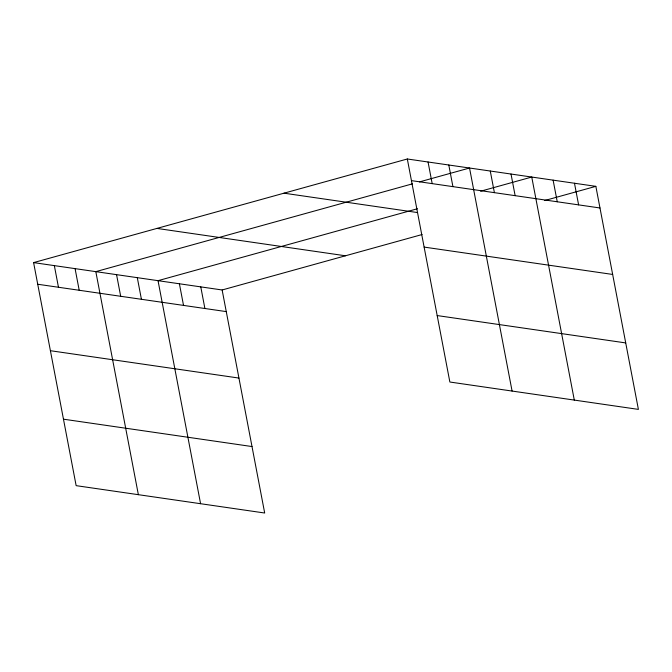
<?xml version="1.0" encoding="UTF-8"?>
<svg xmlns="http://www.w3.org/2000/svg" width="672" height="672" viewBox="0 0 672 672"><rect width="100%" height="100%" fill="white"/><g stroke="black" fill="none" stroke-linecap="round" stroke-linejoin="round"><path stroke-width="1.01" d="M33.6 262.609L222.138 289.976L264.684 513.013L76.146 485.654L33.6 262.609L407.316 158.987L595.854 186.346L638.4 409.391L449.862 382.024L407.316 158.987M412.381 183.859L95.819 271.639L138.365 494.684M419.404 181.919L469.535 168.017L512.081 391.054M417.446 208.74L158.029 280.669L200.584 503.714M480.614 191.226L531.754 177.047L574.3 400.084M222.138 289.976L422.1 234.528M544.715 200.525L595.854 186.346M411.44 180.617L599.978 207.976M283.987 193.183L417.581 212.57M424.124 247.086L612.654 274.445M156.929 228.413L345.458 255.78M437.186 315.563L625.724 342.922M37.724 284.248L226.262 311.606M50.408 350.708L238.938 378.067M63.47 419.185L252 446.552M574.484 183.246L578.609 204.876M553.115 180.146L557.248 201.776M511.014 174.031L515.138 195.67M490.274 171.024L494.399 192.654M448.795 165.001L452.92 186.64M428.056 161.994L432.18 183.624M200.768 286.868L204.893 308.507M179.399 283.769L183.523 305.407M137.298 277.662L141.422 299.292M116.558 274.646L120.683 296.285M75.079 268.632L79.204 290.262M54.34 265.616L58.464 287.255"/></g></svg>
